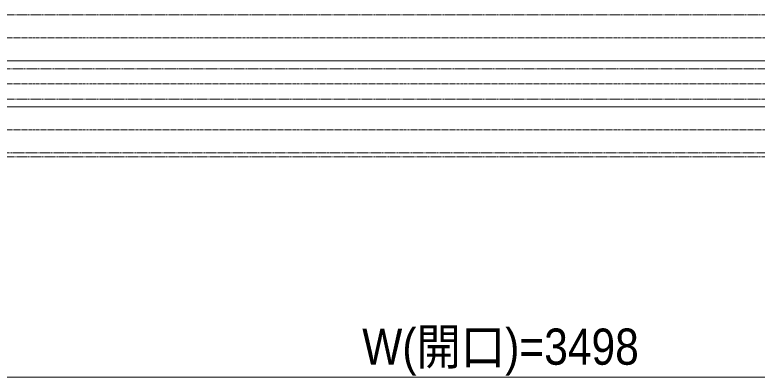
# Model space of a CAD drawing. Units: millimetres, scale not verified. Extents: x -4547 to 4547, y -2305 to 2305.
# Drawn here: x -2851 to -2286, y 920 to 1196 of the extents above; entities that cross this region are included whole.
import ezdxf
from ezdxf.enums import TextEntityAlignment as Align

# ---------------------------------------------------------------- set-up
doc = ezdxf.new("R2010")
doc.units = ezdxf.units.MM
doc.header["$LTSCALE"] = 20
doc.linetypes.add('USER1', pattern=[10.5, 8, -0.5, 0.5, -0.5, 0.5, -0.5])
doc.linetypes.add('USER3', pattern=[2.91, 1.76, -0.4, 0.35, -0.4])
doc.layers.add('0-0_3一般', color=7, linetype='Continuous', lineweight=15)
doc.layers.add('0-1_2寸法-1', color=7, linetype='Continuous', lineweight=15)
doc.styles.add('ＭＳ Ｐゴシック', font='')
doc.styles.get('ＭＳ Ｐゴシック').set_extended_font_data('MS PGothic')

# ---------------------------------------------------------------- blocks, each defined once
blk = doc.blocks.new('グループ-29')
at = {"layer": '0-0_3一般', "linetype": 'USER3'}
for p, q in [((12295.5, 23990), (-57854.5, 23990)), ((12295.5, 23290), (-57854.5, 23290)), ((12295.5, 22590), (-57854.5, 22590))]:
    blk.add_line(p, q, dxfattribs=at)
at = {"layer": '0-0_3一般', "linetype": 'USER1'}
for p, q in [((12195.5, 23640), (-57754.5, 23640)), ((12195.5, 23640), (-57754.5, 23640)), ((-57754.5, 22940), (12195.5, 22940))]:
    blk.add_line(p, q, dxfattribs=at)
for points in [[(12195.5, 24340), (-57754.5, 24340), (-57754.5, 23640), (12195.5, 23640)], [(12195.5, 22940), (-57754.5, 22940), (-57754.5, 22240), (12195.5, 22240)]]:
    blk.add_lwpolyline(points, close=True, dxfattribs=at)
blk = doc.blocks.new('グループ-32')
at = {"layer": '0-0_3一般', "linetype": 'USER1'}
for p, q in [((-33804.5, 23520), (-33804.5, 23060)), ((-33804.5, 23520), (-11744.5, 23520)), ((-11744.5, 23060), (-11744.5, 23520)), ((-11744.5, 23060), (-33804.5, 23060))]:
    blk.add_line(p, q, dxfattribs=at)
blk = doc.blocks.new('グループ-35')
at = {"layer": '0-0_3一般', "linetype": 'USER1'}
blk.add_lwpolyline([(12195.5, 22180), (-57754.5, 22180), (-57754.5, 22240), (12195.5, 22240)], close=True, dxfattribs=at)
at = {"layer": '0-0_3一般'}
for name in ['グループ-29', 'グループ-32']:
    blk.add_blockref(name, (0, 0), dxfattribs=at)

msp = doc.modelspace()

# ---------------------------------------------------------------- linework, layer by layer
at = {"layer": '0-1_2寸法-1'}
msp.add_line((-4217.09, 920.11), (-741.6, 920.11), dxfattribs=at)

# ---------------------------------------------------------------- block references
at = {"layer": '0-0_3一般', "xscale": 0.05, "yscale": 0.05}
msp.add_blockref('グループ-35', (-1340.62, -21.39), dxfattribs=at)

# ---------------------------------------------------------------- texts
at = {"layer": '0-1_2寸法-1', "style": 'ＭＳ Ｐゴシック', "width": 0.9}
msp.add_text('W(開口)=3498', height=27.51, dxfattribs=at).set_placement((-2586.55, 921.29), align=Align.BOTTOM_LEFT)

doc.saveas('drawing.dxf')
